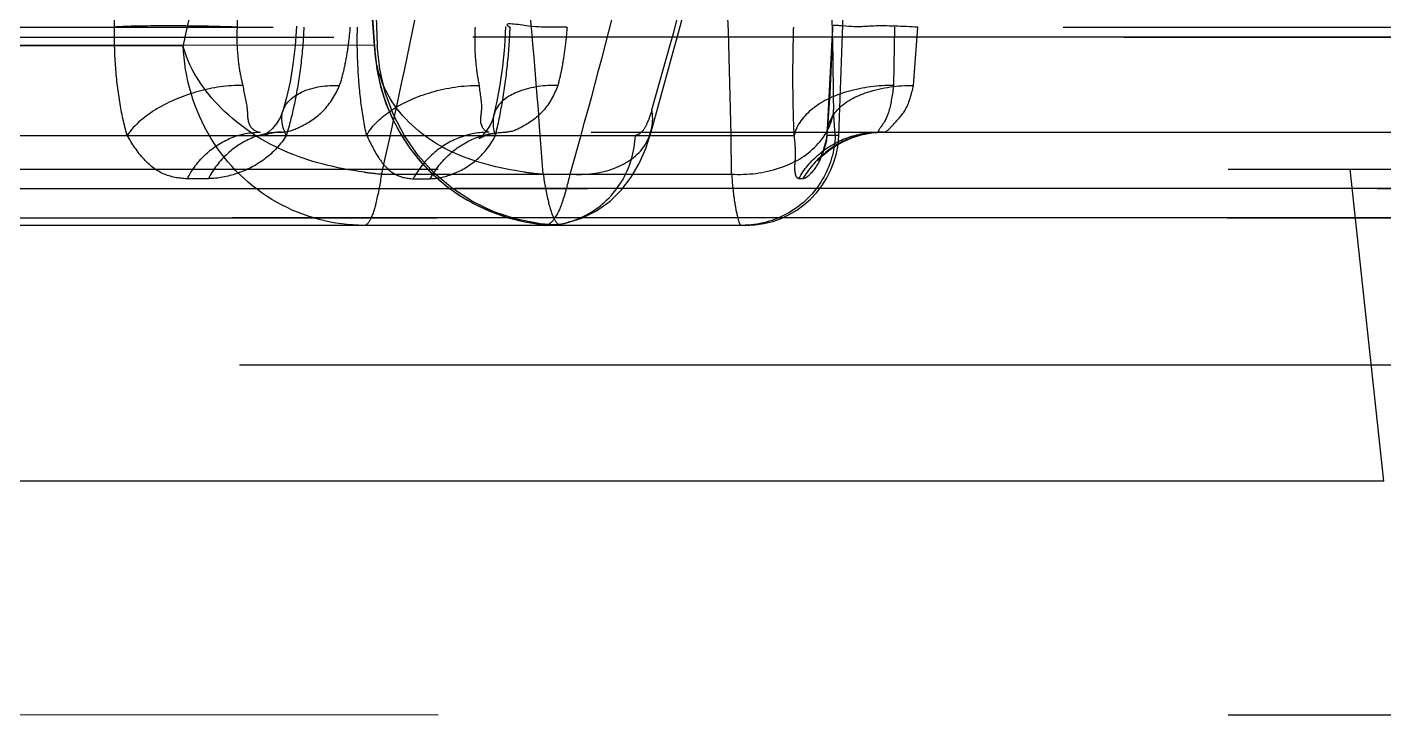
# Model space of a CAD drawing. Header units: millimetres. Extents: x 4625 to 5171, y -2661 to -1889.
# Drawn here: x 4982.182 to 4983.272, y -2173.023 to -2172.47 of the extents above; entities that cross this region are included whole.
import ezdxf

# ---------------------------------------------------------------- set-up
doc = ezdxf.new("R2010")
doc.units = ezdxf.units.MM
doc.header["$LTSCALE"] = 0.1
doc.linetypes.add('HIDDENX2', pattern=[19.05, 12.7, -6.35])
doc.layers.add('HIDDEN', color=8, linetype='HIDDENX2')

msp = doc.modelspace()

# ---------------------------------------------------------------- linework, layer by layer
at = {"layer": 'HIDDEN'}
for p, q in [((4982.4633, -2172.4848), (4982.4366, -2171.7209)), ((4982.252, -2172.4701), (4982.2572, -2172.1176)), ((4982.3561, -2172.1176), (4982.3505, -2172.4701)), ((4982.8342, -2172.5572), (4982.8494, -2172.1196)), ((5000.9551, -2172.4781), (4953.909, -2172.4781)), ((4956.3933, -2172.4782), (4992.5835, -2172.4782)), ((4979.2044, -2172.4702), (5000.7077, -2172.4702)), ((4982.8247, -2172.5572), (4982.8293, -2172.4701)), ((4982.8789, -2172.4702), (4982.8781, -2172.517)), ((4982.8942, -2172.517), (4982.8977, -2172.4701)), ((4982.4609, -2172.4848), (4981.8199, -2172.4847)), ((4982.0701, -2172.4848), (4982.3073, -2172.4848)), ((4982.8313, -2172.5572), (4982.83, -2172.5366)), ((4978.825, -2172.5546), (5000.7141, -2172.5546)), ((4981.9423, -2172.5572), (4982.7983, -2172.5572)), ((4982.8342, -2172.5572), (4982.8247, -2172.5572)), ((4977.4321, -2172.5845), (4983.2452, -2172.5844)), ((4982.4668, -2172.5884), (4982.748, -2172.5884)), ((4983.2722, -2172.8354), (4983.2452, -2172.5844)), ((4983.2452, -2172.5844), (4983.3224, -2172.5844)), ((4985.7002, -2172.6001), (4977.552, -2172.6)), ((4977.5522, -2172.5999), (4987.4248, -2172.5999)), ((4982.3274, -2172.5921), (4982.3105, -2172.5921)), ((4982.4921, -2172.5921), (4982.5058, -2172.5921)), ((4982.8053, -2172.5921), (4982.8019, -2172.5921)), ((4977.4314, -2172.6236), (4987.4264, -2172.6235)), ((4987.4264, -2172.6237), (4977.4319, -2172.6236)), ((4982.7592, -2172.6296), (4978.9723, -2172.6296)), ((4987.4323, -2172.7421), (4967.4318, -2172.7421)), ((4983.2722, -2172.8354), (4977.4321, -2172.8352)), ((4977.432, -2173.0226), (4983.3467, -2173.0234))]:
    msp.add_line(p, q, dxfattribs=at)
for points in [[(4982.4475, -2172.3275), (4982.4502, -2172.3546), (4982.4527, -2172.3817), (4982.4551, -2172.4087), (4982.4573, -2172.4357), (4982.4593, -2172.4626), (4982.4612, -2172.4895)], [(4982.6832, -2172.5544), (4982.6911, -2172.5262), (4982.6989, -2172.4979), (4982.7065, -2172.4697), (4982.7139, -2172.4414), (4982.7212, -2172.4131), (4982.7283, -2172.3848)], [(4982.3982, -2172.4693), (4982.3971, -2172.4851), (4982.3954, -2172.5001), (4982.3931, -2172.514), (4982.3903, -2172.5267), (4982.3873, -2172.5377)], [(4982.5663, -2172.4695), (4982.5653, -2172.4862), (4982.5637, -2172.5019), (4982.5616, -2172.5166), (4982.5592, -2172.5298), (4982.5566, -2172.5414)], [(4982.8292, -2172.4699), (4982.8285, -2172.4882), (4982.8277, -2172.5061), (4982.8268, -2172.5232), (4982.8258, -2172.5393), (4982.8247, -2172.5541)], [(4982.6131, -2172.6296), (4982.5941, -2172.6283), (4982.5752, -2172.6247), (4982.5569, -2172.6186), (4982.5397, -2172.6104), (4982.5236, -2172.5999), (4982.509, -2172.5875), (4982.496, -2172.5733), (4982.4851, -2172.5576), (4982.4761, -2172.5406), (4982.4695, -2172.5227), (4982.4651, -2172.504), (4982.4632, -2172.4848)], [(4982.3871, -2172.5381), (4982.3851, -2172.5431), (4982.3822, -2172.5477), (4982.379, -2172.5516), (4982.3758, -2172.5547), (4982.3734, -2172.5566), (4982.3726, -2172.557), (4982.3735, -2172.5567), (4982.3761, -2172.5558), (4982.3804, -2172.555), (4982.3864, -2172.5546)], [(4982.5565, -2172.5419), (4982.5554, -2172.5455), (4982.5538, -2172.549), (4982.5518, -2172.5523), (4982.5496, -2172.5552), (4982.5474, -2172.5577), (4982.5459, -2172.5591), (4982.5452, -2172.5596), (4982.5462, -2172.5591), (4982.5489, -2172.5578), (4982.5533, -2172.5563), (4982.5592, -2172.5551), (4982.5669, -2172.5546)], [(4982.5982, -2172.6296), (4982.6136, -2172.628), (4982.6275, -2172.6239), (4982.6395, -2172.6179), (4982.6503, -2172.6101), (4982.6595, -2172.601), (4982.6672, -2172.5909), (4982.6736, -2172.5798), (4982.6789, -2172.5677), (4982.6832, -2172.5543)], [(4982.8247, -2172.5542), (4982.8242, -2172.5588), (4982.8235, -2172.5629), (4982.8225, -2172.5664), (4982.8215, -2172.5695), (4982.8204, -2172.5722), (4982.8194, -2172.5744), (4982.8185, -2172.5761), (4982.8179, -2172.5772), (4982.8177, -2172.5773), (4982.8183, -2172.5767), (4982.8199, -2172.5748), (4982.8227, -2172.5722), (4982.8267, -2172.5688), (4982.832, -2172.5653), (4982.8379, -2172.562), (4982.8447, -2172.5591), (4982.8522, -2172.5567), (4982.8606, -2172.5552), (4982.87, -2172.5546)]]:
    msp.add_lwpolyline(points, dxfattribs=at)
for centre, radius, start, end in [((4977.3632, -2171.4018), 5.0614, 347.6454, 349.5771), ((4977.5634, -2172.8089), 4.9082, 3.7859, 5.7455), ((4977.6551, -2171.0942), 5.2316, 343.9957, 345.8929), ((4978.112, -2172.5872), 4.7184, 0.6152, 2.6473), ((4977.5883, -2171.4808), 5.0026, 347.2085, 349.1659), ((4977.8775, -2172.9019), 4.7293, 3.8016, 5.8354), ((4977.5355, -2171.1482), 5.2828, 344.1799, 346.0571), ((4977.9704, -2172.6365), 4.7778, 0.5775, 2.5844), ((4982.6109, -2172.4796), 0.15, 183.6907, 270), ((4982.7592, -2172.5546), 0.075, 270, 358), ((4982.4976, -2172.2386), 0.3511, 262.6198, 264.9727), ((4982.6238, -2172.262), 0.3275, 262.6492, 265.2126)]:
    msp.add_arc(centre, radius, start, end, dxfattribs=at)
for points, knots in [([(4982.3505, -2172.4701), (4982.3383, -2172.4697), (4982.3143, -2172.4691), (4982.2814, -2172.4691), (4982.2608, -2172.4695), (4982.252, -2172.4701)], [0, 0, 0, 0, 0.372566, 0.729538, 1, 1, 1, 1]), ([(4982.6156, -2172.4701), (4982.6054, -2172.4697), (4982.5981, -2172.472), (4982.5629, -2172.4658), (4982.5693, -2172.47), (4982.57, -2172.4701)], [0, 0, 0, 0, 0.621017, 0.958321, 1, 1, 1, 1]), ([(4982.8977, -2172.4701), (4982.8859, -2172.4697), (4982.8619, -2172.4682), (4982.8498, -2172.4707), (4982.8273, -2172.4682), (4982.8293, -2172.4701)], [0, 0, 0, 0, 0.517123, 0.880558, 1, 1, 1, 1]), ([(4982.2621, -2172.5572), (4982.2596, -2172.5483), (4982.2556, -2172.5296), (4982.2523, -2172.5005), (4982.2518, -2172.4804), (4982.252, -2172.4701)], [0, 0, 0, 0, 0.314058, 0.650391, 1, 1, 1, 1]), ([(4982.3505, -2172.4702), (4982.3502, -2172.4757), (4982.3503, -2172.4865), (4982.3518, -2172.5022), (4982.3538, -2172.5122), (4982.3551, -2172.517)], [0, 0, 0, 0, 0.349681, 0.686168, 1, 1, 1, 1]), ([(4982.4042, -2172.4701), (4982.4037, -2172.4803), (4982.4021, -2172.5005), (4982.3974, -2172.5296), (4982.3928, -2172.5483), (4982.3901, -2172.5572)], [0, 0, 0, 0, 0.34794, 0.684511, 1, 1, 1, 1]), ([(4982.4329, -2172.517), (4982.4345, -2172.5122), (4982.4371, -2172.5022), (4982.4399, -2172.4865), (4982.4411, -2172.4756), (4982.4415, -2172.4701)], [0, 0, 0, 0, 0.315866, 0.651518, 1, 1, 1, 1]), ([(4982.4546, -2172.5572), (4982.4526, -2172.5483), (4982.4496, -2172.5297), (4982.4472, -2172.5006), (4982.447, -2172.4804), (4982.4472, -2172.4701)], [0, 0, 0, 0, 0.310336, 0.645695, 1, 1, 1, 1]), ([(4982.5453, -2172.517), (4982.5443, -2172.5122), (4982.5427, -2172.5021), (4982.5416, -2172.4864), (4982.5417, -2172.4756), (4982.542, -2172.4701)], [0, 0, 0, 0, 0.313124, 0.64873, 1, 1, 1, 1]), ([(4982.5582, -2172.5572), (4982.5604, -2172.5483), (4982.5642, -2172.5295), (4982.5681, -2172.5005), (4982.5696, -2172.4804), (4982.57, -2172.4701)], [0, 0, 0, 0, 0.313462, 0.650284, 1, 1, 1, 1]), ([(4982.6157, -2172.4701), (4982.6153, -2172.4756), (4982.6142, -2172.4865), (4982.6118, -2172.5021), (4982.6096, -2172.5122), (4982.6083, -2172.517)], [0, 0, 0, 0, 0.349498, 0.68638, 1, 1, 1, 1]), ([(4982.7983, -2172.5572), (4982.7979, -2172.5482), (4982.7973, -2172.5294), (4982.7972, -2172.5004), (4982.7976, -2172.4803), (4982.7979, -2172.4701)], [0, 0, 0, 0, 0.310276, 0.647519, 1, 1, 1, 1]), ([(4982.4525, -2172.5868), (4982.4304, -2172.5837), (4982.3869, -2172.5735), (4982.3346, -2172.5378), (4982.3114, -2172.5027), (4982.3072, -2172.4848)], [0, 0, 0, 0, 0.358153, 0.704852, 1, 1, 1, 1]), ([(4982.4525, -2172.6296), (4982.4284, -2172.6296), (4982.3786, -2172.6164), (4982.3231, -2172.5619), (4982.3081, -2172.5107), (4982.3072, -2172.4848)], [0, 0, 0, 0, 0.322166, 0.65342, 1, 1, 1, 1]), ([(4982.461, -2172.4848), (4982.4619, -2172.5096), (4982.4766, -2172.56), (4982.5328, -2172.6156), (4982.5849, -2172.6296), (4982.6109, -2172.6296)], [0, 0, 0, 0, 0.326659, 0.658048, 1, 1, 1, 1]), ([(4982.5819, -2172.5868), (4982.5609, -2172.5838), (4982.521, -2172.5744), (4982.4741, -2172.5379), (4982.4612, -2172.5017), (4982.461, -2172.4848)], [0, 0, 0, 0, 0.372159, 0.70447, 1, 1, 1, 1]), ([(4982.3551, -2172.517), (4982.343, -2172.5169), (4982.3188, -2172.5205), (4982.2865, -2172.5337), (4982.2681, -2172.5484), (4982.2621, -2172.5572)], [0, 0, 0, 0, 0.347685, 0.693553, 1, 1, 1, 1]), ([(4982.3551, -2172.517), (4982.3561, -2172.5239), (4982.3594, -2172.5344), (4982.3586, -2172.5499), (4982.3662, -2172.5546), (4982.3692, -2172.5546)], [0, 0, 0, 0, 0.484989, 0.787069, 1, 1, 1, 1]), ([(4982.3901, -2172.5572), (4982.3869, -2172.5512), (4982.3837, -2172.5354), (4982.4049, -2172.5183), (4982.4225, -2172.5169), (4982.4329, -2172.517)], [0, 0, 0, 0, 0.281639, 0.567652, 1, 1, 1, 1]), ([(4982.3864, -2172.5546), (4982.3917, -2172.5545), (4982.4039, -2172.5497), (4982.4214, -2172.5382), (4982.4297, -2172.5244), (4982.4329, -2172.517)], [0, 0, 0, 0, 0.255746, 0.609321, 1, 1, 1, 1]), ([(4982.4546, -2172.5572), (4982.4592, -2172.5489), (4982.4758, -2172.5342), (4982.5074, -2172.5206), (4982.5323, -2172.5169), (4982.5453, -2172.517)], [0, 0, 0, 0, 0.27757, 0.619477, 1, 1, 1, 1]), ([(4982.553, -2172.5546), (4982.5506, -2172.5546), (4982.5448, -2172.5485), (4982.5487, -2172.5347), (4982.5459, -2172.5238), (4982.5453, -2172.517)], [0, 0, 0, 0, 0.1778, 0.491583, 1, 1, 1, 1]), ([(4982.6083, -2172.517), (4982.5978, -2172.5169), (4982.5796, -2172.5188), (4982.5557, -2172.5331), (4982.5554, -2172.5507), (4982.5582, -2172.5572)], [0, 0, 0, 0, 0.416097, 0.719775, 1, 1, 1, 1]), ([(4982.6083, -2172.517), (4982.6055, -2172.5243), (4982.5984, -2172.5379), (4982.5825, -2172.5493), (4982.5716, -2172.5545), (4982.5669, -2172.5546)], [0, 0, 0, 0, 0.405301, 0.759632, 1, 1, 1, 1]), ([(4982.8781, -2172.517), (4982.8658, -2172.5169), (4982.8427, -2172.5199), (4982.8134, -2172.5325), (4982.8, -2172.5488), (4982.7983, -2172.5572)], [0, 0, 0, 0, 0.389885, 0.727561, 1, 1, 1, 1]), ([(4982.8247, -2172.5572), (4982.8243, -2172.5499), (4982.8325, -2172.5331), (4982.8597, -2172.5198), (4982.8817, -2172.5169), (4982.8942, -2172.517)], [0, 0, 0, 0, 0.248621, 0.571588, 1, 1, 1, 1]), ([(4982.8781, -2172.517), (4982.8774, -2172.5239), (4982.875, -2172.5372), (4982.872, -2172.545), (4982.865, -2172.5545), (4982.8666, -2172.5546)], [0, 0, 0, 0, 0.523818, 0.881075, 1, 1, 1, 1]), ([(4982.8701, -2172.5546), (4982.8727, -2172.5545), (4982.8787, -2172.5473), (4982.8893, -2172.5372), (4982.8926, -2172.524), (4982.8942, -2172.517)], [0, 0, 0, 0, 0.17074, 0.529954, 1, 1, 1, 1]), ([(4982.6182, -2172.5884), (4982.6302, -2172.5892), (4982.6529, -2172.5869), (4982.6814, -2172.568), (4982.6857, -2172.546), (4982.6839, -2172.5366)], [0, 0, 0, 0, 0.376093, 0.698147, 1, 1, 1, 1]), ([(4982.6839, -2172.5366), (4982.6828, -2172.5404), (4982.6806, -2172.5468), (4982.6766, -2172.5543), (4982.6724, -2172.5572), (4982.6706, -2172.5572)], [0, 0, 0, 0, 0.46411, 0.792049, 1, 1, 1, 1]), ([(4982.748, -2172.5884), (4982.7608, -2172.5892), (4982.7859, -2172.5861), (4982.8177, -2172.5687), (4982.8293, -2172.5472), (4982.83, -2172.5366)], [0, 0, 0, 0, 0.366959, 0.697985, 1, 1, 1, 1]), ([(4982.3105, -2172.5921), (4982.3143, -2172.5847), (4982.3243, -2172.5713), (4982.3451, -2172.5578), (4982.3613, -2172.5546), (4982.3693, -2172.5546)], [0, 0, 0, 0, 0.340825, 0.671943, 1, 1, 1, 1]), ([(4982.3863, -2172.5546), (4982.3785, -2172.5546), (4982.3624, -2172.5577), (4982.3415, -2172.5711), (4982.3313, -2172.5846), (4982.3274, -2172.5921)], [0, 0, 0, 0, 0.321934, 0.652884, 1, 1, 1, 1]), ([(4982.5531, -2172.5546), (4982.545, -2172.5546), (4982.5285, -2172.5577), (4982.5068, -2172.571), (4982.4962, -2172.5845), (4982.4921, -2172.5921)], [0, 0, 0, 0, 0.324973, 0.656367, 1, 1, 1, 1]), ([(4982.5058, -2172.5921), (4982.5098, -2172.5847), (4982.5203, -2172.5712), (4982.5419, -2172.5577), (4982.5586, -2172.5546), (4982.5669, -2172.5546)], [0, 0, 0, 0, 0.336728, 0.668287, 1, 1, 1, 1]), ([(4982.8019, -2172.5921), (4982.8061, -2172.5846), (4982.8174, -2172.571), (4982.8403, -2172.5577), (4982.8578, -2172.5546), (4982.8665, -2172.5546)], [0, 0, 0, 0, 0.330988, 0.663209, 1, 1, 1, 1]), ([(4982.8701, -2172.5546), (4982.8615, -2172.5546), (4982.8441, -2172.5576), (4982.8212, -2172.5708), (4982.8097, -2172.5845), (4982.8053, -2172.5921)], [0, 0, 0, 0, 0.330277, 0.662498, 1, 1, 1, 1]), ([(4982.3105, -2172.5921), (4982.3039, -2172.5919), (4982.2905, -2172.5897), (4982.2737, -2172.5761), (4982.2662, -2172.5639), (4982.2621, -2172.5572)], [0, 0, 0, 0, 0.318541, 0.62411, 1, 1, 1, 1]), ([(4982.3901, -2172.5572), (4982.3856, -2172.5646), (4982.3735, -2172.5774), (4982.3512, -2172.5889), (4982.3351, -2172.5918), (4982.3274, -2172.5921)], [0, 0, 0, 0, 0.351675, 0.688857, 1, 1, 1, 1]), ([(4982.4546, -2172.5572), (4982.4578, -2172.5637), (4982.4632, -2172.5752), (4982.4756, -2172.5894), (4982.4868, -2172.5919), (4982.4921, -2172.5921)], [0, 0, 0, 0, 0.403699, 0.705144, 1, 1, 1, 1]), ([(4982.5058, -2172.5921), (4982.5122, -2172.5918), (4982.5259, -2172.5887), (4982.5448, -2172.577), (4982.5547, -2172.5645), (4982.5582, -2172.5572)], [0, 0, 0, 0, 0.292852, 0.629273, 1, 1, 1, 1]), ([(4982.5979, -2172.6296), (4982.6099, -2172.6296), (4982.6348, -2172.623), (4982.6626, -2172.5958), (4982.6702, -2172.5701), (4982.6706, -2172.5572)], [0, 0, 0, 0, 0.321474, 0.653099, 1, 1, 1, 1]), ([(4982.8313, -2172.5572), (4982.8309, -2172.5695), (4982.8235, -2172.5947), (4982.7955, -2172.6226), (4982.7694, -2172.6296), (4982.7564, -2172.6296)], [0, 0, 0, 0, 0.325841, 0.657644, 1, 1, 1, 1]), ([(4982.8019, -2172.5921), (4982.8003, -2172.5918), (4982.7981, -2172.585), (4982.8, -2172.5743), (4982.7991, -2172.5635), (4982.7983, -2172.5572)], [0, 0, 0, 0, 0.135293, 0.459327, 1, 1, 1, 1]), ([(4982.8247, -2172.5572), (4982.8239, -2172.5638), (4982.8207, -2172.5751), (4982.8135, -2172.5864), (4982.8078, -2172.5917), (4982.8053, -2172.5921)], [0, 0, 0, 0, 0.484896, 0.821698, 1, 1, 1, 1]), ([(4982.4525, -2172.6296), (4982.4548, -2172.6296), (4982.4598, -2172.622), (4982.4632, -2172.6086), (4982.4657, -2172.5959), (4982.4668, -2172.5884)], [0, 0, 0, 0, 0.158171, 0.490401, 1, 1, 1, 1]), ([(4982.5965, -2172.5884), (4982.5976, -2172.5959), (4982.6, -2172.6086), (4982.6035, -2172.622), (4982.6085, -2172.6296), (4982.6109, -2172.6296)], [0, 0, 0, 0, 0.509328, 0.841507, 1, 1, 1, 1]), ([(4982.5979, -2172.6296), (4982.6008, -2172.6296), (4982.6076, -2172.623), (4982.6131, -2172.6086), (4982.6166, -2172.5959), (4982.6182, -2172.5884)], [0, 0, 0, 0, 0.183148, 0.511065, 1, 1, 1, 1]), ([(4982.748, -2172.5884), (4982.7485, -2172.5958), (4982.7498, -2172.6089), (4982.7521, -2172.6207), (4982.7545, -2172.6296), (4982.7564, -2172.6296)], [0, 0, 0, 0, 0.52901, 0.864597, 1, 1, 1, 1])]:
    msp.add_open_spline(points, degree=3, knots=knots, dxfattribs=at)

doc.saveas('drawing.dxf')
